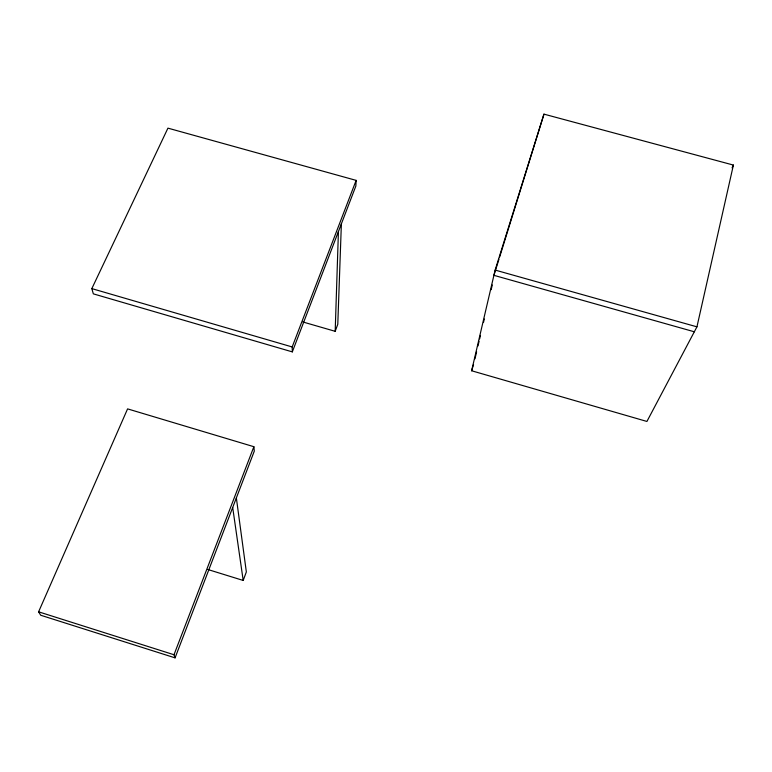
<?xml version="1.0" encoding="UTF-8"?>
<svg xmlns="http://www.w3.org/2000/svg" width="772" height="772" viewBox="0 0 772 772"><rect width="100%" height="100%" fill="white"/><g stroke="black" fill="none" stroke-linecap="round" stroke-linejoin="round"><path stroke-width="1.16" d="M302.836 321.963L335.183 331.313L338.425 231.532M341.378 223.832L337.789 324.259L335.183 331.313M356.143 180.378L355.853 186.052L292.318 351.878L93.335 293.852L91.829 288.612L167.939 128.142L356.143 180.378L292.183 346.956L292.318 351.878M696.942 326.836L733.4 165.073L543.961 114.14L495.142 270.075L471.624 370.763L646.926 421.454L696.942 326.836L495.142 270.075M474.973 358.835L476.613 351.8M477.993 345.943L479.094 341.253M479.644 338.908L480.464 335.395M483.484 322.493L484.314 318.981M491.175 289.674L492.275 284.984M543.961 114.14L499.677 256.931M471.624 370.763L473.545 364.558M498.953 259.228L493.916 275.334L694.327 331.786M207.707 569.456L243.199 580.447L246.345 571.927L236.357 497.921M175.07 657.86L254.297 451.109L253.882 446.708L127.583 408.88L38.6 611.82L40.704 615.236L175.07 657.86L173.999 654.743L253.882 446.708M732.059 167.9L733.4 165.073M91.829 288.612L292.183 346.956M38.6 611.82L173.999 654.743M232.69 507.493L243.199 580.447"/></g></svg>
